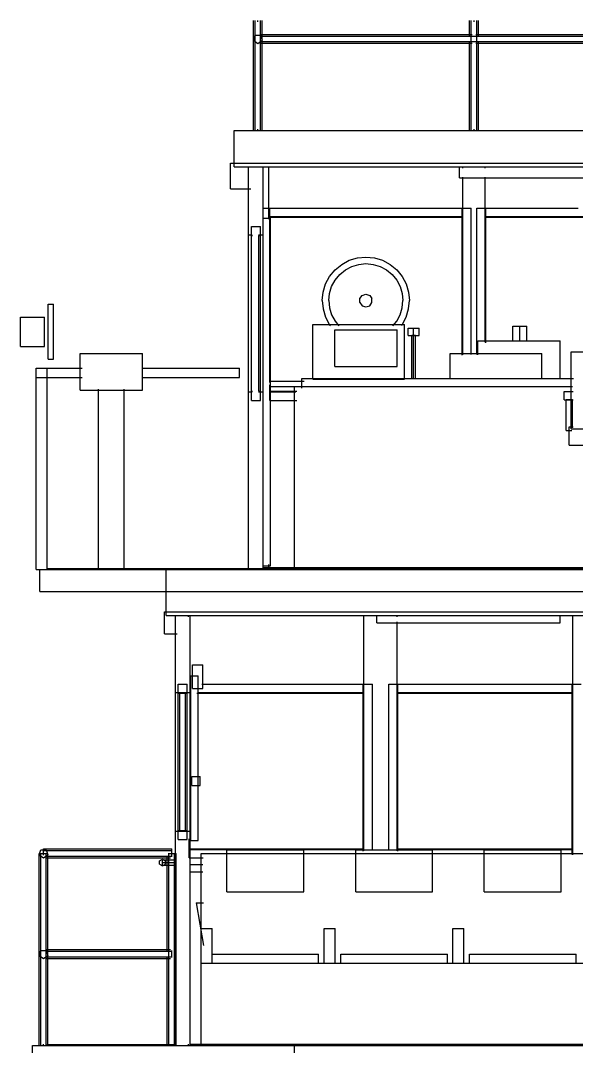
# Model space of a CAD drawing. Extents: x 5 to 836, y 5 to 589.
# Drawn here: x 423.6 to 453.9, y 118 to 174 of the extents above; entities that cross this region are included whole.
import ezdxf

# ---------------------------------------------------------------- set-up
doc = ezdxf.new("R2010")
doc.units = 0
doc.linetypes.add('DASHED', pattern=[4.5, 3, -1.5])
for name, color, linetype in [('CUT', 7, 'CONTINUOUS'), ('DETAIL', 8, 'CONTINUOUS'), ('MARKING', 4, 'DASHED'), ('OUTLINE', 7, 'CONTINUOUS')]:
    doc.layers.add(name, color=color, linetype=linetype)

msp = doc.modelspace()

# ---------------------------------------------------------------- linework, layer by layer
at = {"layer": 'CUT'}
for p, q in [((436.26, 172.92), (436.35, 173.2)), ((436.35, 173.2), (436.65, 173.2)), ((436.65, 173.2), (436.74, 172.92)), ((436.26, 172.92), (436.5, 172.75)), ((436.5, 172.75), (436.74, 172.92)), ((435.2, 166), (435.2, 168)), ((435.2, 168), (496.8, 168)), ((435.2, 166), (496.8, 166)), ((436, 144), (436, 166)), ((436.8, 144), (436.8, 166)), ((436.8, 163.2), (437.2, 163.2)), ((437.2, 144.2), (437.2, 163.2)), ((424.4, 144), (424.4, 155)), ((424.4, 155), (425, 155)), ((425, 144), (425, 155)), ((425, 144.06), (507, 144.06)), ((436.8, 144.2), (437.2, 144.2)), ((436.8, 144.12), (495.2, 144.12)), ((436.8, 144.07), (495.2, 144.07)), ((424.4, 144), (507.6, 144)), ((424.6, 142.8), (424.6, 144)), ((425, 144.01), (507, 144.01)), ((431.5, 141.5), (431.5, 144)), ((424.6, 142.8), (507.4, 142.8)), ((431.5, 141.5), (500.5, 141.5)), ((432, 137.29), (432, 141.5)), ((432.8, 137.29), (432.8, 141.5)), ((432.93, 137.5), (432.93, 138.8)), ((432.93, 138.8), (433.5, 138.8)), ((433.5, 137.5), (433.5, 138.8)), ((432.15, 137.25), (432.15, 137.75)), ((432.15, 137.75), (432.65, 137.75)), ((432.65, 137.25), (432.65, 137.75)), ((432.93, 137.5), (433.5, 137.5)), ((432, 137.29), (432.8, 137.29)), ((432.15, 137.25), (432.65, 137.25)), ((432.25, 129.75), (432.25, 137.25)), ((432.55, 129.75), (432.55, 137.25)), ((432, 118), (432, 129.71)), ((432, 129.71), (432.8, 129.71)), ((432.15, 129.75), (432.65, 129.75)), ((432.15, 129.25), (432.15, 129.75)), ((432.65, 129.25), (432.65, 129.75)), ((432.8, 118), (432.8, 129.71)), ((432.15, 129.25), (432.65, 129.25)), ((424.56, 128.42), (424.65, 128.7)), ((424.56, 128.42), (424.8, 128.25)), ((424.65, 128.7), (424.95, 128.7)), ((424.8, 128.25), (425.04, 128.42)), ((424.95, 128.7), (425.04, 128.42)), ((431.14, 128.09), (431.3, 128.18)), ((431.14, 127.91), (431.14, 128.09)), ((431.14, 127.91), (431.3, 127.82)), ((431.3, 128.18), (431.46, 128.09)), ((431.3, 127.82), (431.46, 127.91)), ((431.46, 127.91), (431.46, 128.09)), ((433.4, 118), (433.4, 124.4)), ((433.4, 124.4), (434, 124.4)), ((434, 122.5), (434, 124.4)), ((440.12, 124.4), (440.73, 124.4)), ((440.12, 122.5), (440.12, 124.4)), ((440.73, 122.5), (440.73, 124.4)), ((447.15, 124.4), (447.75, 124.4)), ((447.15, 122.5), (447.15, 124.4)), ((447.75, 122.5), (447.75, 124.4)), ((424.56, 122.92), (424.65, 123.2)), ((424.56, 122.92), (424.8, 122.75)), ((424.65, 123.2), (424.95, 123.2)), ((424.8, 122.75), (425.04, 122.92)), ((424.95, 123.2), (425.04, 122.92)), ((434, 123), (439.82, 123)), ((439.82, 122.51), (439.82, 123)), ((441.03, 123), (446.85, 123)), ((441.03, 122.5), (441.03, 122.99)), ((446.85, 122.51), (446.85, 123)), ((448.05, 123), (453.88, 123)), ((448.05, 122.5), (448.05, 122.99)), ((453.88, 122.51), (453.88, 123)), ((433.4, 122.5), (461.5, 122.5)), ((424.2, 118), (507.8, 118)), ((424.2, 115.5), (424.2, 118)), ((425, 118.01), (425, 118.05)), ((425, 118.05), (432, 118.05)), ((432.8, 118.08), (499.2, 118.08)), ((432.8, 118.03), (499.2, 118.03)), ((438.5, 115.5), (438.5, 118))]:
    msp.add_line(p, q, dxfattribs=at)
at = {"layer": 'DETAIL'}
for p, q in [((436.26, 168), (436.26, 174)), ((436.35, 168), (436.35, 174)), ((436.5, 173.93), (436.5, 174)), ((436.65, 168), (436.65, 174)), ((436.74, 168), (436.74, 174)), ((448.06, 173.16), (448.06, 174)), ((448.15, 168), (448.15, 174)), ((448.3, 173.93), (448.3, 174)), ((448.45, 168), (448.45, 174)), ((448.54, 173.16), (448.54, 174)), ((436.64, 173.24), (448.19, 173.24)), ((436.65, 173.2), (436.74, 172.92)), ((448.4, 173.24), (460.02, 173.24)), ((436.26, 172.92), (436.32, 173.09)), ((436.26, 172.92), (436.31, 172.89)), ((436.64, 173.15), (463.59, 173.15)), ((436.64, 172.85), (436.74, 172.92)), ((436.64, 172.85), (463.59, 172.85)), ((436.64, 172.76), (448.19, 172.76)), ((448.06, 168), (448.06, 172.88)), ((448.4, 172.76), (460.02, 172.76)), ((448.54, 168), (448.54, 172.88)), ((435.2, 166.14), (435.2, 168)), ((435.2, 168), (496.8, 168)), ((436.5, 168), (436.5, 168.07)), ((448.3, 168), (448.3, 168.07)), ((435, 164.8), (435, 166.2)), ((435, 166.2), (497, 166.2)), ((436, 144), (436, 166)), ((436, 166), (496, 166)), ((436.8, 144), (436.8, 166)), ((437.11, 163.14), (437.11, 166)), ((447.5, 165.4), (447.5, 166)), ((447.69, 165.93), (447.69, 166)), ((448.91, 165.93), (448.91, 166)), ((447.5, 165.4), (454.5, 165.4)), ((447.69, 155.73), (447.69, 165.44)), ((448.91, 156.43), (448.91, 165.44)), ((435, 164.8), (436.12, 164.8)), ((436.78, 163.75), (448.15, 163.75)), ((437.15, 154.22), (437.15, 163.75)), ((447.65, 155.71), (447.65, 163.75)), ((448.15, 155.75), (448.15, 163.75)), ((448.45, 155.75), (448.45, 163.75)), ((448.45, 163.75), (453.99, 163.75)), ((448.95, 156.4), (448.95, 163.75)), ((436.8, 163.2), (437.2, 163.2)), ((437.11, 163.29), (447.69, 163.29)), ((437.15, 163.25), (447.65, 163.25)), ((437.2, 144.2), (437.2, 163.2)), ((448.91, 163.29), (459.49, 163.29)), ((448.95, 163.25), (459.45, 163.25)), ((436.15, 153.25), (436.15, 162.75)), ((436.15, 162.75), (436.65, 162.75)), ((436.65, 153.25), (436.65, 162.75)), ((436, 162.29), (436.2, 162.29)), ((436.15, 162.25), (436.21, 162.25)), ((436.53, 162.29), (436.8, 162.29)), ((436.55, 153.75), (436.55, 162.25)), ((436.59, 162.25), (436.65, 162.25)), ((442.07, 158.81), (442.19, 158.98)), ((442.07, 158.59), (442.07, 158.81)), ((442.19, 158.98), (442.4, 159.05)), ((442.4, 159.05), (442.61, 158.98)), ((442.61, 158.98), (442.73, 158.81)), ((442.73, 158.59), (442.73, 158.81)), ((425.05, 155.5), (425.05, 158.5)), ((425.05, 158.5), (425.35, 158.5)), ((425.35, 155.5), (425.35, 158.5)), ((442.07, 158.59), (442.19, 158.42)), ((442.19, 158.42), (442.4, 158.35)), ((442.4, 158.35), (442.61, 158.42)), ((442.61, 158.42), (442.73, 158.59)), ((423.55, 156.2), (423.55, 157.8)), ((423.55, 157.8), (424.85, 157.8)), ((424.85, 156.2), (424.85, 157.8)), ((439.5, 154.4), (439.5, 157.4)), ((439.5, 157.4), (444.5, 157.4)), ((444.5, 154.4), (444.5, 157.4)), ((444.7, 157.2), (445.3, 157.2)), ((444.7, 156.8), (444.7, 157.2)), ((445, 154.44), (445, 157.2)), ((445.3, 156.8), (445.3, 157.2)), ((450.41, 157.3), (451.19, 157.3)), ((450.41, 156.5), (450.41, 157.3)), ((450.8, 156.5), (450.8, 157.3)), ((451.19, 156.5), (451.19, 157.3)), ((444.7, 156.8), (445.3, 156.8)), ((444.9, 156.81), (445, 156.82)), ((444.9, 154.41), (444.9, 156.81)), ((444.9, 156.79), (445, 156.78)), ((445, 156.82), (445.1, 156.81)), ((445, 156.78), (445.1, 156.79)), ((445.1, 154.41), (445.1, 156.81)), ((448.5, 155.74), (448.5, 156.5)), ((448.5, 156.5), (453, 156.5)), ((453, 154.42), (453, 156.5)), ((423.55, 156.2), (424.85, 156.2)), ((453.6, 155.9), (458.4, 155.9)), ((453.6, 151.7), (453.6, 155.9)), ((425.05, 155.5), (425.35, 155.5)), ((426.8, 155.8), (430.2, 155.8)), ((426.8, 153.8), (426.8, 155.8)), ((430.2, 153.8), (430.2, 155.8)), ((447, 154.42), (447, 155.8)), ((447, 155.8), (452, 155.8)), ((452, 154.42), (452, 155.8)), ((424.4, 144), (424.4, 155)), ((424.4, 155), (426.91, 155)), ((425, 154.93), (425, 155)), ((430.19, 155), (435.5, 155)), ((435.5, 154.5), (435.5, 155)), ((424.4, 154.5), (426.91, 154.5)), ((425, 144), (425, 154.58)), ((430.19, 154.5), (435.5, 154.5)), ((437.14, 154.3), (439.03, 154.3)), ((438.9, 153.92), (438.9, 154.45)), ((438.9, 154.45), (453.73, 154.45)), ((439.5, 154.4), (444.5, 154.4)), ((426.8, 153.8), (430.2, 153.8)), ((427.8, 144), (427.8, 153.86)), ((429.2, 144), (429.2, 153.86)), ((436, 153.71), (436.2, 153.71)), ((436.15, 153.75), (436.21, 153.75)), ((436.53, 153.71), (436.8, 153.71)), ((436.59, 153.75), (436.65, 153.75)), ((437.14, 154), (453.68, 154)), ((437.15, 153.25), (437.15, 154.1)), ((437.15, 153.75), (438.62, 153.75)), ((437.18, 153.71), (438.57, 153.71)), ((438.5, 144), (438.5, 154)), ((453.22, 153.73), (453.71, 153.73)), ((453.22, 153.28), (453.22, 153.73)), ((436.15, 153.25), (436.65, 153.25)), ((437.15, 153.25), (438.62, 153.25)), ((453.22, 153.28), (453.71, 153.28)), ((453.32, 153.3), (453.68, 153.3)), ((453.32, 151.6), (453.63, 151.6)), ((453.5, 150.8), (453.5, 151.8)), ((453.5, 151.8), (453.71, 151.8)), ((453.6, 151.7), (458.4, 151.7)), ((453.5, 150.8), (458.5, 150.8)), ((436.8, 144.2), (437.2, 144.2)), ((437.11, 144), (437.11, 144.28)), ((447.69, 144), (447.69, 144.07)), ((448.91, 144), (448.91, 144.07)), ((424.4, 144), (507.6, 144)), ((424.6, 142.8), (424.6, 144)), ((424.6, 142.8), (507.4, 142.8)), ((431.5, 141.5), (431.5, 142.89)), ((431.4, 140.5), (431.4, 141.7)), ((431.4, 141.7), (500.6, 141.7)), ((431.5, 141.5), (500.5, 141.5)), ((432, 118), (432, 141.5)), ((432.71, 141.43), (432.71, 141.5)), ((432.8, 118), (432.8, 141.5)), ((442.29, 128.63), (442.29, 141.5)), ((443, 141.1), (443, 141.5)), ((444.11, 141.43), (444.11, 141.5)), ((453, 141.1), (453, 141.5)), ((453.69, 128.42), (453.69, 141.5)), ((443, 141.1), (453, 141.1)), ((444.11, 128.63), (444.11, 141.15)), ((431.4, 140.5), (432.1, 140.5)), ((432.93, 138.12), (432.93, 138.8)), ((432.93, 138.8), (433.5, 138.8)), ((433.5, 137.5), (433.5, 138.8)), ((432.85, 129.2), (432.85, 138.2)), ((432.85, 138.2), (433.25, 138.2)), ((433.25, 129.2), (433.25, 138.2)), ((432.15, 129.25), (432.15, 137.75)), ((432.15, 137.75), (432.65, 137.75)), ((432.65, 129.25), (432.65, 137.75)), ((433.18, 137.5), (433.5, 137.5)), ((433.45, 137.75), (442.75, 137.75)), ((442.25, 128.62), (442.25, 137.75)), ((442.75, 128.67), (442.75, 137.75)), ((443.65, 137.75), (454.15, 137.75)), ((443.65, 128.67), (443.65, 137.75)), ((444.15, 128.62), (444.15, 137.75)), ((453.65, 128.44), (453.65, 137.75)), ((432, 137.29), (432.8, 137.29)), ((432.15, 137.25), (432.65, 137.25)), ((432.25, 129.75), (432.25, 137.25)), ((432.55, 129.75), (432.55, 137.25)), ((433.17, 137.25), (442.25, 137.25)), ((433.2, 137.29), (442.29, 137.29)), ((444.11, 137.29), (453.69, 137.29)), ((444.15, 137.25), (453.65, 137.25)), ((432.89, 132.2), (432.89, 132.7)), ((432.89, 132.7), (433.35, 132.7)), ((433.35, 132.2), (433.35, 132.7)), ((432.89, 132.2), (433.35, 132.2)), ((432, 129.71), (432.8, 129.71)), ((432.15, 129.75), (432.65, 129.75)), ((432.15, 129.25), (432.65, 129.25)), ((432.75, 128.25), (432.75, 129.3)), ((432.85, 129.2), (433.25, 129.2)), ((424.56, 128.42), (424.65, 128.7)), ((424.56, 128.5), (425.04, 128.5)), ((424.56, 118), (424.56, 128.5)), ((424.56, 128.42), (424.61, 128.39)), ((424.65, 128.7), (424.95, 128.7)), ((424.65, 118), (424.65, 128.5)), ((424.8, 128.41), (424.8, 128.74)), ((424.8, 128.74), (431.8, 128.74)), ((424.8, 128.65), (431.8, 128.65)), ((424.94, 128.35), (425.04, 128.42)), ((424.95, 128.7), (425.04, 128.42)), ((424.95, 118), (424.95, 128.5)), ((425.04, 118), (425.04, 128.5)), ((431.56, 123.15), (431.56, 128.36)), ((431.61, 128.5), (432.04, 128.5)), ((431.65, 118), (431.65, 128.5)), ((431.8, 128.31), (431.8, 128.74)), ((431.95, 118), (431.95, 128.5)), ((432.04, 118), (432.04, 128.5)), ((432.75, 128.75), (442.25, 128.75)), ((432.78, 128.71), (442.29, 128.71)), ((433.4, 128.5), (461.5, 128.5)), ((433.4, 118), (433.4, 128.5)), ((434.81, 128.7), (439.01, 128.7)), ((434.81, 126.4), (434.81, 128.7)), ((439.01, 126.4), (439.01, 128.7)), ((441.84, 128.7), (446.04, 128.7)), ((441.84, 126.4), (441.84, 128.7)), ((444.11, 128.71), (453.69, 128.71)), ((444.15, 128.75), (453.65, 128.75)), ((446.04, 126.4), (446.04, 128.7)), ((448.86, 128.7), (453.06, 128.7)), ((448.86, 126.4), (448.86, 128.7)), ((453.06, 126.4), (453.06, 128.7)), ((424.94, 128.35), (431.8, 128.35)), ((424.94, 128.26), (431.73, 128.26)), ((431.14, 128.09), (431.3, 128.18)), ((431.14, 127.91), (431.14, 128.09)), ((431.14, 127.91), (431.3, 127.82)), ((431.3, 128.18), (431.46, 128.09)), ((431.3, 127.86), (431.3, 128.14)), ((431.3, 128.14), (432, 128.14)), ((431.3, 128), (432, 128)), ((431.3, 127.82), (431.46, 127.91)), ((431.3, 127.86), (432, 127.86)), ((431.46, 127.91), (431.46, 128.09)), ((432.75, 128.25), (433.52, 128.25)), ((432.8, 127.9), (433.5, 127.9)), ((432.8, 127.5), (433.5, 127.5)), ((434.81, 126.4), (439.01, 126.4)), ((441.84, 126.4), (446.04, 126.4)), ((448.86, 126.4), (453.06, 126.4)), ((433.14, 125.8), (433.53, 125.8)), ((433.4, 124.4), (434, 124.4)), ((434, 122.5), (434, 124.4)), ((440.12, 124.4), (440.73, 124.4)), ((440.12, 122.5), (440.12, 124.4)), ((440.73, 122.5), (440.73, 124.4)), ((447.15, 124.4), (447.75, 124.4)), ((447.15, 122.5), (447.15, 124.4)), ((447.75, 122.5), (447.75, 124.4)), ((424.56, 122.92), (424.62, 123.09)), ((424.56, 122.92), (424.61, 122.89)), ((424.94, 123.24), (431.73, 123.24)), ((424.94, 123.15), (431.8, 123.15)), ((424.94, 122.85), (425.04, 122.92)), ((424.94, 122.85), (431.8, 122.85)), ((424.94, 122.76), (431.73, 122.76)), ((424.95, 123.2), (425.04, 122.92)), ((431.56, 118), (431.56, 122.87)), ((431.8, 122.81), (431.8, 123.19)), ((434, 123), (439.82, 123)), ((439.82, 122.5), (439.82, 123)), ((441.03, 123), (446.85, 123)), ((441.03, 122.5), (441.03, 123)), ((446.85, 122.5), (446.85, 123)), ((448.05, 123), (453.88, 123)), ((448.05, 122.5), (448.05, 123)), ((453.88, 122.5), (453.88, 123)), ((433.4, 122.5), (461.5, 122.5)), ((424.2, 118), (507.8, 118)), ((424.2, 115.5), (424.2, 118)), ((424.8, 118), (424.8, 118.07)), ((431.8, 118), (431.8, 118.07)), ((432.71, 118), (432.71, 118.07)), ((438.5, 115.5), (438.5, 118)), ((442.29, 118), (442.29, 118.07)), ((444.11, 118), (444.11, 118.07)), ((453.69, 118), (453.69, 118.07))]:
    msp.add_line(p, q, dxfattribs=at)
at = {"layer": 'MARKING'}
for p, q in [((425, 144.01), (425, 144.06)), ((425, 144.06), (507, 144.06)), ((436.8, 144.07), (436.8, 144.12)), ((436.8, 144.12), (438.62, 144.12)), ((436.8, 144.07), (495.2, 144.07)), ((425, 144.01), (507, 144.01)), ((425, 118), (425, 118.05)), ((425, 118.05), (432, 118.05)), ((425, 118), (432, 118)), ((432, 118), (432, 118.05)), ((432.8, 118.03), (432.8, 118.08)), ((432.8, 118.08), (499.2, 118.08)), ((432.8, 118.03), (499.2, 118.03))]:
    msp.add_line(p, q, dxfattribs=at)
at = {"layer": 'OUTLINE'}
for p, q in [((441.08, 160.68), (441.49, 160.9)), ((441.49, 160.9), (441.94, 161.03)), ((441.94, 161.03), (442.4, 161.08)), ((442.4, 161.08), (442.86, 161.03)), ((442.86, 161.03), (443.31, 160.9)), ((443.31, 160.9), (443.72, 160.68)), ((440.42, 160.02), (440.72, 160.38)), ((440.72, 160.38), (441.08, 160.68)), ((440.97, 160.13), (441.28, 160.38)), ((441.28, 160.38), (441.63, 160.57)), ((441.63, 160.57), (442.01, 160.68)), ((442.01, 160.68), (442.4, 160.72)), ((442.4, 160.72), (442.79, 160.68)), ((442.79, 160.68), (443.17, 160.57)), ((443.17, 160.57), (443.52, 160.38)), ((443.52, 160.38), (443.83, 160.13)), ((443.72, 160.68), (444.08, 160.38)), ((444.08, 160.38), (444.38, 160.02)), ((440.2, 159.61), (440.42, 160.02)), ((440.53, 159.47), (440.72, 159.82)), ((440.72, 159.82), (440.97, 160.13)), ((443.83, 160.13), (444.08, 159.82)), ((444.08, 159.82), (444.27, 159.47)), ((444.38, 160.02), (444.6, 159.61)), ((440.07, 159.16), (440.2, 159.61)), ((440.42, 159.09), (440.53, 159.47)), ((444.27, 159.47), (444.38, 159.09)), ((444.6, 159.61), (444.73, 159.16)), ((440.02, 158.7), (440.07, 159.16)), ((440.02, 158.7), (440.07, 158.24)), ((440.38, 158.7), (440.42, 159.09)), ((440.38, 158.7), (440.42, 158.31)), ((444.38, 159.09), (444.42, 158.7)), ((444.38, 158.31), (444.42, 158.7)), ((444.73, 159.16), (444.78, 158.7)), ((444.73, 158.24), (444.78, 158.7)), ((440.07, 158.24), (440.2, 157.79)), ((440.42, 158.31), (440.53, 157.93)), ((444.27, 157.93), (444.38, 158.31)), ((444.6, 157.79), (444.73, 158.24)), ((440.2, 157.79), (440.42, 157.38)), ((440.53, 157.93), (440.72, 157.58)), ((440.72, 157.58), (440.93, 157.32)), ((443.87, 157.32), (444.08, 157.58)), ((444.08, 157.58), (444.27, 157.93)), ((444.38, 157.38), (444.6, 157.79)), ((440.42, 157.38), (440.46, 157.33)), ((440.7, 155.1), (440.7, 157.1)), ((440.7, 157.1), (444.1, 157.1)), ((444.1, 155.1), (444.1, 157.1)), ((444.34, 157.33), (444.38, 157.38)), ((440.7, 155.1), (444.1, 155.1)), ((453.32, 151.6), (453.32, 153.3)), ((453.68, 151.74), (453.68, 153.3)), ((433.14, 125.8), (433.53, 123.46)), ((434.49, 118.07), (434.5, 118)), ((437.1, 118), (437.11, 118.07))]:
    msp.add_line(p, q, dxfattribs=at)

doc.saveas('drawing.dxf')
